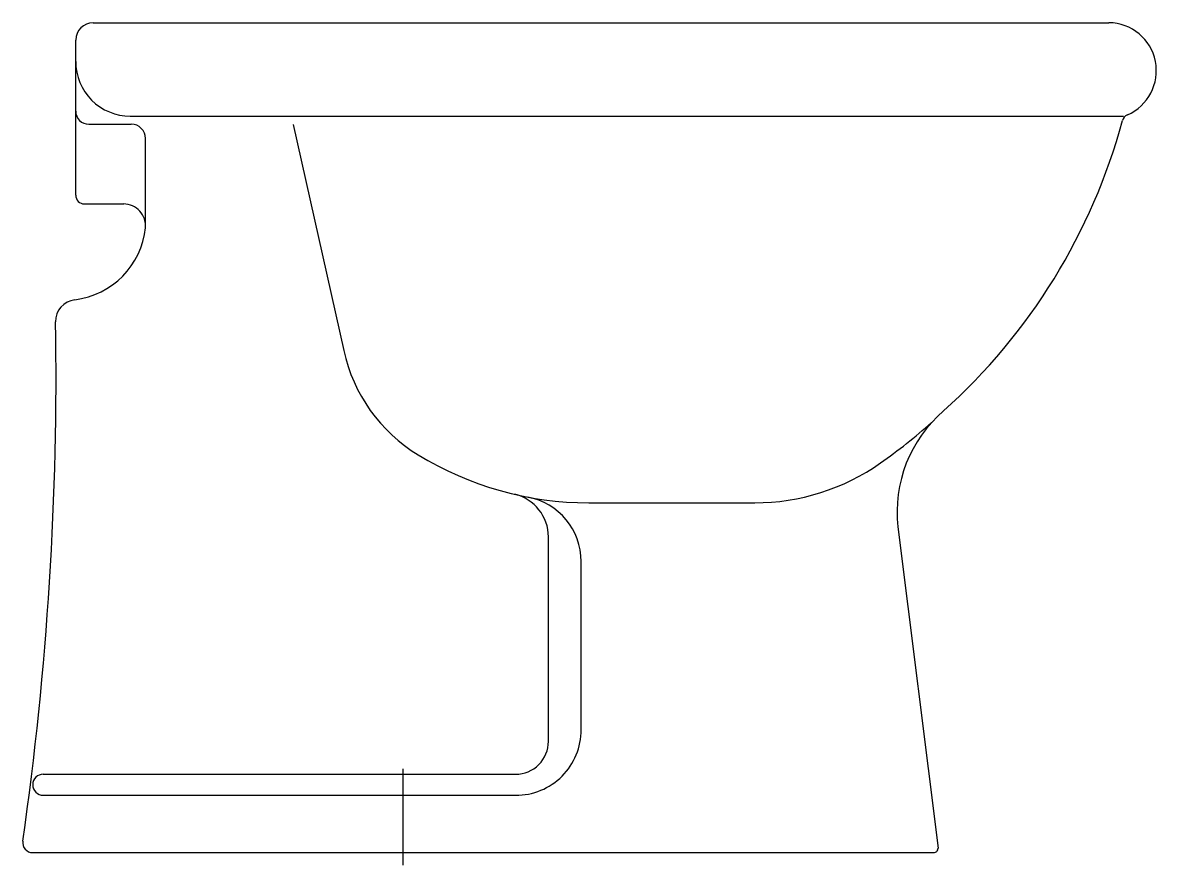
# Model space of a CAD drawing. Extents: x -976.41 to -975.891, y 845.353 to 845.739.
import ezdxf

# ---------------------------------------------------------------- set-up
doc = ezdxf.new("R2010")
doc.units = 0
doc.header["$LTSCALE"] = 0.2
doc.header["$MEASUREMENT"] = 0
doc.linetypes.add('AXES', pattern=[0.54, 0.3, -0.08, 0.08, -0.08])
doc.linetypes.add('CONTINU', pattern=[0])
doc.layers.get('0').update_dxf_attribs({"linetype": 'CONTINUOUS'})
doc.layers.add('DECA_EIXOS', color=5, linetype='AXES')

msp = doc.modelspace()

# ---------------------------------------------------------------- linework, layer by layer
at = {"linetype": 'CONTINU'}
for points in [[(-976.37759, 845.73886, 0.414206), (-976.3856, 845.73086)], [(-975.90382, 845.69667, 0.808333), (-975.91223, 845.73886)], [(-976.3856, 845.72107, 0.414218), (-976.3606, 845.69607)], [(-976.3856, 845.69836, 0.414208), (-976.37959, 845.69236)], [(-975.90382, 845.69667, 0.228514), (-975.90609, 845.69406)], [(-976.35363, 845.68586, 0.414218), (-976.36013, 845.69236)], [(-975.988, 845.56108, 0.144973), (-975.90609, 845.69406)], [(-976.3856, 845.65986, 0.414202), (-976.3816, 845.65586)], [(-976.35363, 845.645, 0.439914), (-976.3636, 845.65586)], [(-976.38603, 845.61198, 0.349046), (-976.35363, 845.645)], [(-976.38603, 845.61198, 0.383234), (-976.3948, 845.60191)], [(-976.40983, 845.36411, 0.039773), (-976.3948, 845.60191)], [(-976.26281, 845.58874, 0.204225), (-976.22867, 845.54098)], [(-975.988, 845.56108, 0.249407), (-976.00892, 845.50798)], [(-976.01692, 845.53728, 0.027117), (-975.99351, 845.55574)], [(-976.22867, 845.54098, 0.137907), (-976.1505, 845.51902)], [(-976.07448, 845.51904, 0.154562), (-976.01692, 845.53728)], [(-976.16901, 845.50344, 0.348801), (-976.18449, 845.52292)], [(-976.15401, 845.49213, 0.361259), (-976.17849, 845.52165)], [(-976.18405, 845.38511, 0.414874), (-976.15401, 845.41515)], [(-976.18401, 845.39478, 0.414216), (-976.16901, 845.40978)], [(-976.40045, 845.39478, 1), (-976.40045, 845.38511)], [(-976.40983, 845.36411, 0.456622), (-976.40529, 845.35887)], [(-975.99255, 845.35886, 0.414281), (-975.99055, 845.36086)]]:
    msp.add_lwpolyline(points, format="xyb", dxfattribs=at)
for points in [[(-976.37759, 845.73886), (-975.91223, 845.73886)], [(-976.3856, 845.65986), (-976.3856, 845.73086)], [(-976.3606, 845.69607), (-975.90566, 845.69607)], [(-976.37959, 845.69236), (-976.36013, 845.69236)], [(-976.28595, 845.69225), (-976.26281, 845.58874)], [(-976.35363, 845.645), (-976.35363, 845.68586)], [(-976.3816, 845.65586), (-976.3636, 845.65586)], [(-976.1505, 845.51902), (-976.07448, 845.51904)], [(-976.00892, 845.50798), (-975.99055, 845.36086)], [(-976.16901, 845.40978), (-976.16901, 845.50344)], [(-976.15401, 845.41515), (-976.15401, 845.49213)], [(-976.40045, 845.39478), (-976.18401, 845.39478)], [(-976.40045, 845.38511), (-976.18405, 845.38511)], [(-976.40529, 845.35887), (-975.99255, 845.35886)]]:
    msp.add_lwpolyline(points, dxfattribs=at)
at = {"layer": 'DECA_EIXOS'}
msp.add_lwpolyline([(-976.23554, 845.35305), (-976.23554, 845.39729)], dxfattribs=at)

doc.saveas('drawing.dxf')
